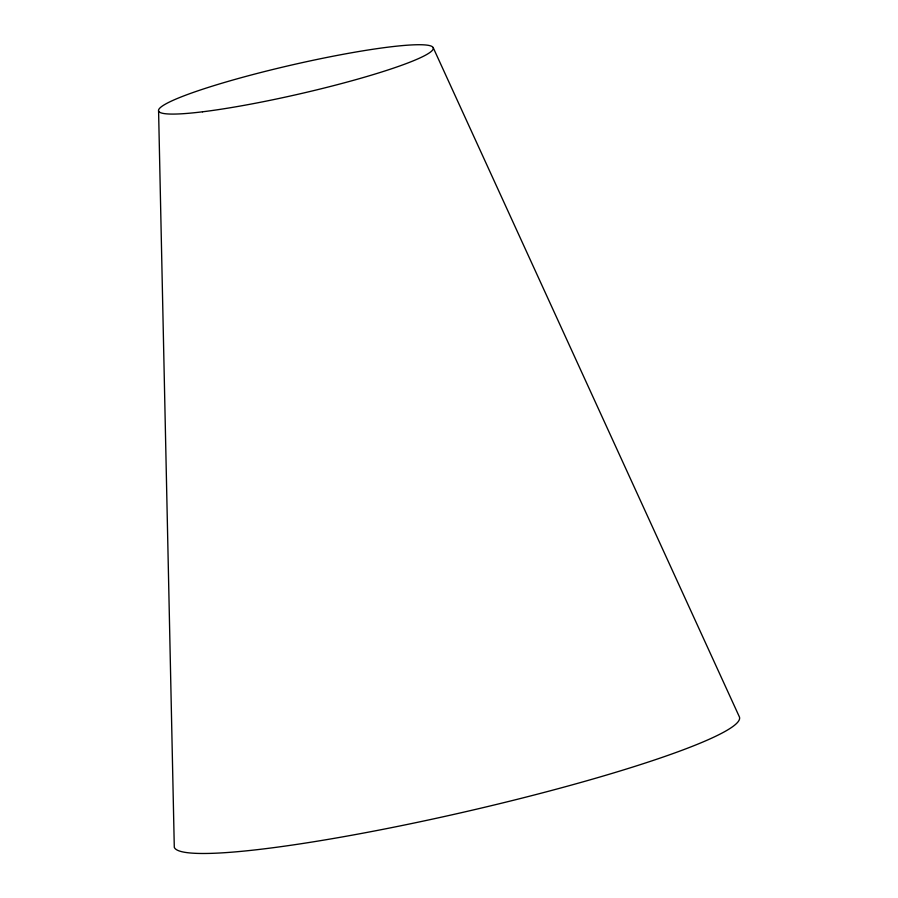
<?xml version="1.0" encoding="UTF-8"?>
<svg xmlns="http://www.w3.org/2000/svg" width="898" height="898" viewBox="0 0 898 898"><rect width="100%" height="100%" fill="white"/><g stroke="black" fill="none" stroke-linecap="round" stroke-linejoin="round"><path stroke-width="1.35" d="M433.24 47.74L739.413 716.952A289.998 30.813 -12.9 0 1 467.678 811.242A289.998 30.813 -12.9 0 1 174.291 847.263L158.587 111.071M202.533 111.801A140.941 14.974 -12.9 0 0 429.918 52.477A140.941 14.974 -12.9 0 0 255.29 73.928A140.941 14.974 -12.9 0 0 202.533 111.801"/></g></svg>
